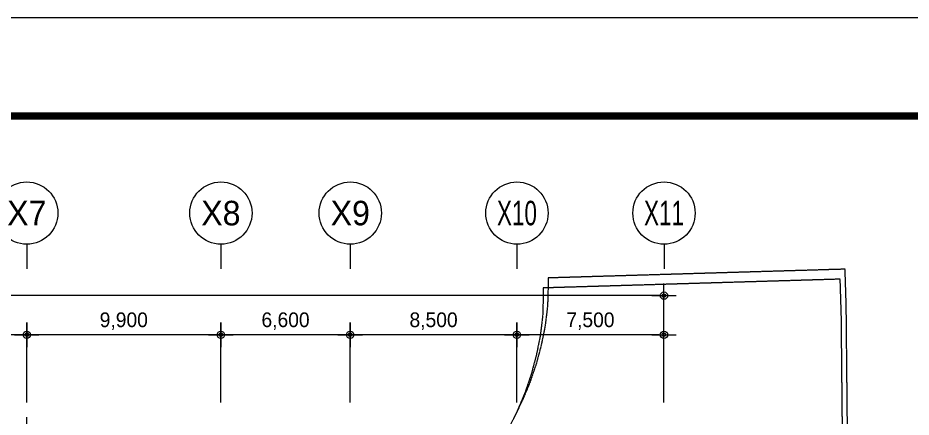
# Model space of a CAD drawing. Header units: metres. Extents: x 630750 to 860239, y 578133 to 726633.
# Drawn here: x 737552 to 783110, y 706259 to 726633 of the extents above; entities that cross this region are included whole.
import ezdxf
from ezdxf.enums import TextEntityAlignment as Align

# ---------------------------------------------------------------- set-up
doc = ezdxf.new("R2010")
doc.units = ezdxf.units.M
doc.linetypes.add('SITE$0$ACAD$0$DASHED', pattern=[19.05, 12.7, -6.35])
doc.linetypes.add('SITE$0$PROPERTY', pattern=[37.5, 25, -2.5, 2.5, -2.5, 2.5, -2.5])
doc.layers.get('Defpoints').update_dxf_attribs({"color": 8})
for name, color, linetype in [('001dmp-FORM', 7, 'Continuous'), ('A-DIM', 7, 'Continuous'), ('A-GRID-DIMS', 14, 'Continuous'), ('DIM', 7, 'Continuous'), ('HYUN', 7, 'Continuous'), ('SITE$0$C-PROP', 72, 'SITE$0$ACAD$0$DASHED')]:
    doc.layers.add(name, color=color, linetype=linetype)
doc.layers.add('A-CEN-1', color=1, linetype='Continuous', plot=False)
doc.styles.add('TEXT(돋음)', font='')
doc.styles.add('돋움', font='')
doc.styles.get('TEXT(돋음)').set_extended_font_data('Dotum')
doc.styles.get('돋움').set_extended_font_data('Dotum')
doc.dimstyles.new('DIM250', dxfattribs={"dimscale": 250, "dimtxt": 3, "dimasz": 1, "dimexe": 2, "dimexo": 3, "dimgap": 1, "dimtad": 1, "dimdec": 0, "dimzin": 0, "dimdsep": 46, "dimlunit": 6, "dimtxsty": 'TEXT(돋음)', "dimblk": 'Z_DOT', "dimcen": 2.5, "dimdle": 2, "dimclrd": 256, "dimclre": 256, "dimclrt": 3, "dimadec": 0, "dimazin": 0, "dimtfac": 1, "dimtdec": 0, "dimtix": 1, "dimtmove": 2, "dimatfit": 3, "dimldrblk": 'Z_DOT', "dimfxl": 1, "dimtolj": 1, "dimtzin": 0, "dimarcsym": 0})

# ---------------------------------------------------------------- blocks, each defined once
blk = doc.blocks.new('중간 단면 대지')
at = {"layer": 'SITE$0$C-PROP', "color": 9, "linetype": 'SITE$0$PROPERTY'}
blk.add_lwpolyline([(990297, 403669), (990051, 428703), (989992, 430583), (974848, 430135), (974846, 429686), (974817, 428711), (974695, 427702), (974496, 426717), (974233, 425731), (973910, 424784), (973520, 423858), (973070, 422940)], dxfattribs=at)
blk = doc.blocks.new('Z_DOT')
at = {"layer": 'DIM', "color": 7}
for p, q in [((0, -2.5), (0, 2.5)), ((-2.5, 0), (2.5, 0))]:
    blk.add_line(p, q, dxfattribs=at)
for radius in [0.75, 0.375]:
    blk.add_circle((0, 0), radius, dxfattribs=at)
blk = doc.blocks.new('*D71')
at = {"layer": 'A-DIM', "lineweight": -2, "transparency": 16777216}
for p, q in [((679504, 707009), (679504, 712959)), ((770504, 707009), (770504, 712959)), ((770254, 712459), (679754, 712459))]:
    blk.add_line(p, q, dxfattribs=at)
at = {"layer": 'Defpoints', "color": 0, "transparency": 16777216}
for p in [(679504, 712459), (679504, 706259), (770504, 706259)]:
    blk.add_point(p, dxfattribs=at)
at = {"layer": 'A-DIM', "lineweight": -2, "transparency": 16777216, "xscale": 250, "yscale": 250, "zscale": 250}
for p, rotation in [((679504, 712459), 179.9999997865566), ((770504, 712459), 359.9999997865566)]:
    blk.add_blockref('Z_DOT', p, dxfattribs=dict(at, rotation=rotation))
at = {"layer": 'A-DIM', "color": 3, "transparency": 16777216, "insert": (725004, 713157), "char_height": 750, "attachment_point": 5, "rotation": 360, "style": 'TEXT(돋음)'}
blk.add_mtext('\\A1;91,000', dxfattribs=at)
blk = doc.blocks.new('*D75')
at = {"layer": 'A-DIM', "lineweight": -2, "transparency": 16777216}
for p, q in [((728104, 707009), (728104, 710959)), ((738004, 707009), (738004, 710959)), ((737754, 710459), (728354, 710459))]:
    blk.add_line(p, q, dxfattribs=at)
at = {"layer": 'Defpoints', "color": 0, "transparency": 16777216}
for p in [(728104, 710459), (728104, 706259), (738004, 706259)]:
    blk.add_point(p, dxfattribs=at)
at = {"layer": 'A-DIM', "lineweight": -2, "transparency": 16777216, "xscale": 250, "yscale": 250, "zscale": 250}
for p, rotation in [((728104, 710459), 179.9999997865566), ((738004, 710459), 359.9999997865566)]:
    blk.add_blockref('Z_DOT', p, dxfattribs=dict(at, rotation=rotation))
at = {"layer": 'A-DIM', "color": 3, "transparency": 16777216, "insert": (733054, 711157), "char_height": 750, "attachment_point": 5, "rotation": 360, "style": 'TEXT(돋음)'}
blk.add_mtext('\\A1;9,900', dxfattribs=at)
blk = doc.blocks.new('*D76')
at = {"layer": 'A-DIM', "lineweight": -2, "transparency": 16777216}
for p, q in [((738004, 707009), (738004, 710959)), ((747904, 707009), (747904, 710959)), ((747654, 710459), (738254, 710459))]:
    blk.add_line(p, q, dxfattribs=at)
at = {"layer": 'Defpoints', "color": 0, "transparency": 16777216}
for p in [(738004, 710459), (738004, 706259), (747904, 706259)]:
    blk.add_point(p, dxfattribs=at)
at = {"layer": 'A-DIM', "lineweight": -2, "transparency": 16777216, "xscale": 250, "yscale": 250, "zscale": 250}
for p, rotation in [((738004, 710459), 179.9999997865566), ((747904, 710459), 359.9999997865566)]:
    blk.add_blockref('Z_DOT', p, dxfattribs=dict(at, rotation=rotation))
at = {"layer": 'A-DIM', "color": 3, "transparency": 16777216, "insert": (742954, 711157), "char_height": 750, "attachment_point": 5, "rotation": 360, "style": 'TEXT(돋음)'}
blk.add_mtext('\\A1;9,900', dxfattribs=at)
blk = doc.blocks.new('*D77')
at = {"layer": 'A-DIM', "lineweight": -2, "transparency": 16777216}
for p, q in [((747904, 707009), (747904, 710959)), ((754504, 707009), (754504, 710959)), ((754254, 710459), (748154, 710459))]:
    blk.add_line(p, q, dxfattribs=at)
at = {"layer": 'Defpoints', "color": 0, "transparency": 16777216}
for p in [(747904, 710459), (747904, 706259), (754504, 706259)]:
    blk.add_point(p, dxfattribs=at)
at = {"layer": 'A-DIM', "lineweight": -2, "transparency": 16777216, "xscale": 250, "yscale": 250, "zscale": 250}
for p, rotation in [((747904, 710459), 179.9999997865566), ((754504, 710459), 359.9999997865566)]:
    blk.add_blockref('Z_DOT', p, dxfattribs=dict(at, rotation=rotation))
at = {"layer": 'A-DIM', "color": 3, "transparency": 16777216, "insert": (751204, 711157), "char_height": 750, "attachment_point": 5, "rotation": 360, "style": 'TEXT(돋음)'}
blk.add_mtext('\\A1;6,600', dxfattribs=at)
blk = doc.blocks.new('*D78')
at = {"layer": 'A-DIM', "lineweight": -2, "transparency": 16777216}
for p, q in [((754504, 707009), (754504, 710959)), ((763004, 707009), (763004, 710959)), ((762754, 710459), (754754, 710459))]:
    blk.add_line(p, q, dxfattribs=at)
at = {"layer": 'Defpoints', "color": 0, "transparency": 16777216}
for p in [(754504, 710459), (754504, 706259), (763004, 706259)]:
    blk.add_point(p, dxfattribs=at)
at = {"layer": 'A-DIM', "lineweight": -2, "transparency": 16777216, "xscale": 250, "yscale": 250, "zscale": 250}
for p, rotation in [((754504, 710459), 179.9999997865566), ((763004, 710459), 359.9999997865566)]:
    blk.add_blockref('Z_DOT', p, dxfattribs=dict(at, rotation=rotation))
at = {"layer": 'A-DIM', "color": 3, "transparency": 16777216, "insert": (758754, 711157), "char_height": 750, "attachment_point": 5, "rotation": 360, "style": 'TEXT(돋음)'}
blk.add_mtext('\\A1;8,500', dxfattribs=at)
blk = doc.blocks.new('*D79')
at = {"layer": 'A-DIM', "lineweight": -2, "transparency": 16777216}
for p, q in [((763004, 707009), (763004, 710959)), ((770504, 707009), (770504, 710959)), ((770254, 710459), (763254, 710459))]:
    blk.add_line(p, q, dxfattribs=at)
at = {"layer": 'Defpoints', "color": 0, "transparency": 16777216}
for p in [(763004, 710459), (763004, 706259), (770504, 706259)]:
    blk.add_point(p, dxfattribs=at)
at = {"layer": 'A-DIM', "lineweight": -2, "transparency": 16777216, "xscale": 250, "yscale": 250, "zscale": 250}
for p, rotation in [((763004, 710459), 179.9999997865566), ((770504, 710459), 359.9999997865566)]:
    blk.add_blockref('Z_DOT', p, dxfattribs=dict(at, rotation=rotation))
at = {"layer": 'A-DIM', "color": 3, "transparency": 16777216, "insert": (766754, 711157), "char_height": 750, "attachment_point": 5, "rotation": 360, "style": 'TEXT(돋음)'}
blk.add_mtext('\\A1;7,500', dxfattribs=at)
blk = doc.blocks.new('*U32')
blk.add_line((0, 5), (0, 0))
blk.add_circle((0, 11.35), 6.35)
at = {"color": 3, "style": '돋움'}
blk.add_attdef('NO', text='', height=5, dxfattribs=at).set_placement((0, 11.35), align=Align.MIDDLE_CENTER)
blk = doc.blocks.new('xref-sheet(건축)')
at = {"layer": '001dmp-FORM', "color": 30}
blk.add_lwpolyline([(8410, 5940), (0, 5940), (0, 0), (8410, 0)], close=True, dxfattribs=at)
at = {"layer": '001dmp-FORM', "const_width": 15}
blk.add_lwpolyline([(300, 200), (300, 5740), (8210, 5740), (8210, 200)], close=True, dxfattribs=at)

msp = doc.modelspace()

# ---------------------------------------------------------------- linework, layer by layer
at = {"layer": 'A-CEN-1', "linetype": 'Continuous', "ltscale": 0.1}
msp.add_line((738004.4, 657452.7, 0), (738004.4, 706258.8, 0), dxfattribs=at)
at = {"layer": 'DIM', "elevation": 0}
msp.add_lwpolyline([(779801.2, 711927.7, 0, 250, 0), (780834.8, 711927.7, 0, 0, 0), (782908.4, 711927.7, 0, 0, 0), (782908.4, 711927.7, 0, 0, 0)], format="xyseb", dxfattribs=at)
at = {"layer": 'SITE$0$C-PROP', "color": 9, "linetype": 'SITE$0$PROPERTY'}
msp.add_lwpolyline([(779797, 686384.4), (779551, 711417.9), (779492.5, 713298.6), (764348.3, 712850.2), (764345.8, 712401), (764317.3, 711426.1), (764194.8, 710417.5), (763995.7, 709432.4), (763733.4, 708445.9), (763410.2, 707499.1), (763020, 706572.9), (762569.6, 705654.9)], dxfattribs=at)

# ---------------------------------------------------------------- block references
at = {"xscale": 24.9999912600033, "yscale": 24.99999123637099, "zscale": 24.99999123690949}
msp.add_blockref('xref-sheet(건축)', (630750, 578132.8), dxfattribs=at)
at = {"layer": 'A-GRID-DIMS', "xscale": 250, "yscale": 250, "zscale": 250}
for p, values in [((738006.4, 713833.8, 0), {'NO': 'X7'}), ((747906.4, 713833.8, 0), {'NO': 'X8'}), ((754506.4, 713833.9, 0), {'NO': 'X9'})]:
    msp.add_blockref('*U32', p, dxfattribs=at).add_auto_attribs(values)
at = {"layer": 'A-GRID-DIMS'}
ref = msp.add_blockref('*U32', (763006.4, 713833.8, 0), dxfattribs=dict(at, xscale=250, yscale=250, zscale=250))
ref.add_attrib('NO', 'X10', dxfattribs={"layer": '0', "color": 3, "height": 1250, "style": '돋움', "width": 0.7}).set_placement((763006.4, 716671.3, 0), align=Align.MIDDLE_CENTER)
ref = msp.add_blockref('*U32', (770506.4, 713833.8, 0), dxfattribs=dict(at, xscale=250, yscale=250, zscale=250))
ref.add_attrib('NO', 'X11', dxfattribs={"layer": '0', "color": 3, "height": 1250, "style": '돋움', "width": 0.7}).set_placement((770506.4, 716671.3, 0), align=Align.MIDDLE_CENTER)
at = {"layer": 'HYUN'}
msp.add_blockref('중간 단면 대지', (-210250, 283225.3, 0), dxfattribs=at)

# ---------------------------------------------------------------- dimensions: what is measured, and where the dimension line sits
at = {"layer": 'A-DIM'}
for base, p1, p2, picture, middle in [((679504.4, 712458.8, 0), (770504.4, 706258.8, 0), (679504.4, 706258.8, 0), '*D71', (725004.4, 713156.6, 0)), ((728104.4, 710458.8, 0), (738004.4, 706258.8, 0), (728104.4, 706258.8, 0), '*D75', (733054.4, 711156.6, 0)), ((738004.4, 710458.8, 0), (747904.4, 706258.8, 0), (738004.4, 706258.8, 0), '*D76', (742954.4, 711156.6, 0)), ((747904.4, 710458.8, 0), (754504.4, 706258.8, 0), (747904.4, 706258.8, 0), '*D77', (751204.4, 711156.6, 0)), ((754504.4, 710458.8, 0), (763004.4, 706258.8, 0), (754504.4, 706258.8, 0), '*D78', (758754.4, 711156.6, 0)), ((763004.4, 710458.8, 0), (770504.4, 706258.8, 0), (763004.4, 706258.8, 0), '*D79', (766754.4, 711156.6, 0))]:
    dim = msp.add_linear_dim(base=base, p1=p1, p2=p2, angle=180, dimstyle='DIM250', dxfattribs=at)
    dim.commit()
    dim.dimension.update_dxf_attribs({"geometry": picture, "text_midpoint": middle})

doc.saveas('drawing.dxf')
